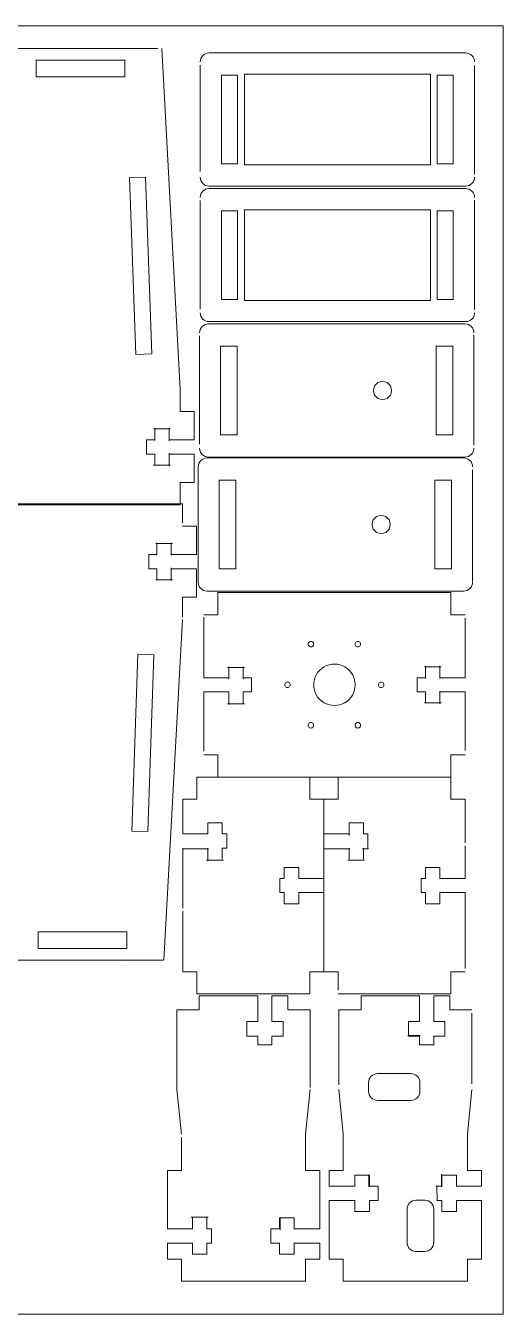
# Model space of a CAD drawing. Header units: centimetres. Extents: x -14.4 to 14.4, y -14.4 to 14.4.
# Drawn here: x 3.75 to 14.45, y -14.45 to 14.45 of the extents above; entities that cross this region are included whole.
import ezdxf

# ---------------------------------------------------------------- set-up
doc = ezdxf.new("R2010")
doc.units = ezdxf.units.CM
doc.header["$MEASUREMENT"] = 0
doc.layers.add('Ebene 1', color=7, linetype='Continuous')

msp = doc.modelspace()

# ---------------------------------------------------------------- linework, layer by layer
at = {"layer": 'Ebene 1', "lineweight": 9}
for points in [[(14.4498, 14.4498), (14.4498, 14.4498), (-14.4498, 14.4498), (-14.4498, 14.4498)], [(14.4498, -14.4498), (14.4498, -14.4498), (14.4498, 14.4498), (14.4498, 14.4498)], [(6.70553, 13.94023), (6.70553, 13.94023), (3.17559, 13.94023), (3.17559, 13.94023)], [(7.20783, 6.29751), (7.20783, 6.29751), (6.79444, 13.94023), (6.79444, 13.94023)], [(3.97668, 13.67818), (3.97668, 13.67818), (5.96318, 13.67818), (5.96318, 13.67818)], [(3.97668, 13.3078), (3.97668, 13.3078), (3.97668, 13.67818), (3.97668, 13.67818)], [(5.96318, 13.67818), (5.96318, 13.67818), (5.96318, 13.3078), (5.96318, 13.3078)], [(7.65676, 13.64025), (7.65676, 13.75036), (7.74607, 13.83967), (7.85628, 13.83967)], [(7.85628, 13.83967), (7.85628, 13.83967), (13.60849, 13.83967), (13.60849, 13.83967)], [(13.60849, 13.83967), (13.7186, 13.83967), (13.80791, 13.75036), (13.80791, 13.64025)], [(5.96318, 13.3078), (5.96318, 13.3078), (3.97668, 13.3078), (3.97668, 13.3078)], [(7.65676, 11.18331), (7.65676, 11.18331), (7.65676, 13.56986), (7.65676, 13.56986)], [(8.13516, 13.34016), (8.13516, 13.34016), (8.13516, 11.35336), (8.13516, 11.35336)], [(8.4923, 13.34016), (8.4923, 13.34016), (8.13516, 13.34016), (8.13516, 13.34016)], [(8.4923, 11.35336), (8.4923, 11.35336), (8.4923, 13.34016), (8.4923, 13.34016)], [(8.64702, 13.36326), (8.64702, 13.36326), (8.64702, 11.33017), (8.64702, 11.33017)], [(12.81765, 13.36326), (12.81765, 13.36326), (8.64702, 13.36326), (8.64702, 13.36326)], [(12.81765, 11.33017), (12.81765, 11.33017), (12.81765, 13.36326), (12.81765, 13.36326)], [(12.97237, 13.34016), (12.97237, 13.34016), (12.97237, 11.35336), (12.97237, 11.35336)], [(13.32951, 13.34016), (13.32951, 13.34016), (12.97237, 13.34016), (12.97237, 13.34016)], [(13.32951, 11.35336), (13.32951, 11.35336), (13.32951, 13.34016), (13.32951, 13.34016)], [(13.80791, 13.5602), (13.80791, 13.5602), (13.80791, 11.12367), (13.80791, 11.12367)], [(8.13516, 11.35336), (8.13516, 11.35336), (8.4923, 11.35336), (8.4923, 11.35336)], [(8.64702, 11.33017), (8.64702, 11.33017), (12.81765, 11.33017), (12.81765, 11.33017)], [(12.97237, 11.35336), (12.97237, 11.35336), (13.32951, 11.35336), (13.32951, 11.35336)], [(6.43103, 11.05637), (6.43103, 11.05637), (6.0733, 11.04392), (6.0733, 11.04392)], [(6.0733, 11.04382), (6.0733, 11.04382), (6.21179, 7.07829), (6.21179, 7.07829)], [(6.56952, 7.09074), (6.56952, 7.09074), (6.43103, 11.05637), (6.43103, 11.05637)], [(7.85628, 10.85385), (7.74607, 10.85385), (7.65676, 10.94316), (7.65676, 11.05328)], [(13.80791, 11.05328), (13.80791, 11.00031), (13.7869, 10.94963), (13.74947, 10.9122)], [(7.65676, 10.59957), (7.65676, 10.70968), (7.74607, 10.79899), (7.85628, 10.79899)], [(13.60849, 10.85385), (13.60849, 10.85385), (7.85628, 10.85385), (7.85628, 10.85385)], [(7.85628, 10.79899), (7.85628, 10.79899), (13.60849, 10.79899), (13.60849, 10.79899)], [(13.74947, 10.9122), (13.71203, 10.87486), (13.66135, 10.85385), (13.60849, 10.85385)], [(13.60849, 10.79899), (13.7186, 10.79899), (13.80791, 10.70968), (13.80791, 10.59957)], [(7.65676, 8.09623), (7.65676, 8.09623), (7.65676, 10.52918), (7.65676, 10.52918)], [(13.80791, 10.53903), (13.80791, 10.53903), (13.80791, 8.08299), (13.80791, 8.08299)], [(8.13516, 10.29948), (8.13516, 10.29948), (8.13516, 8.31269), (8.13516, 8.31269)], [(8.4923, 10.29948), (8.4923, 10.29948), (8.13516, 10.29948), (8.13516, 10.29948)], [(8.4923, 8.31269), (8.4923, 8.31269), (8.4923, 10.29948), (8.4923, 10.29948)], [(8.64702, 10.32258), (8.64702, 10.32258), (8.64702, 8.28949), (8.64702, 8.28949)], [(12.81765, 10.32258), (12.81765, 10.32258), (8.64702, 10.32258), (8.64702, 10.32258)], [(12.81765, 8.28949), (12.81765, 8.28949), (12.81765, 10.32258), (12.81765, 10.32258)], [(12.97237, 10.29948), (12.97237, 10.29948), (12.97237, 8.31269), (12.97237, 8.31269)], [(13.32951, 10.29948), (13.32951, 10.29948), (12.97237, 10.29948), (12.97237, 10.29948)], [(13.32951, 8.31269), (13.32951, 8.31269), (13.32951, 10.29948), (13.32951, 10.29948)], [(8.13516, 8.31269), (8.13516, 8.31269), (8.4923, 8.31269), (8.4923, 8.31269)], [(8.64702, 8.28949), (8.64702, 8.28949), (12.81765, 8.28949), (12.81765, 8.28949)], [(12.97237, 8.31269), (12.97237, 8.31269), (13.32951, 8.31269), (13.32951, 8.31269)], [(7.85628, 7.81317), (7.74607, 7.81317), (7.65676, 7.90248), (7.65676, 8.0126)], [(13.60849, 7.81317), (13.60849, 7.81317), (7.85628, 7.81317), (7.85628, 7.81317)], [(13.74947, 7.87162), (13.71203, 7.83418), (13.66135, 7.81317), (13.60849, 7.81317)], [(13.80791, 8.0126), (13.80791, 7.95973), (13.7869, 7.90895), (13.74947, 7.87162)], [(7.64083, 7.56277), (7.64083, 7.61564), (7.66184, 7.66632), (7.69927, 7.70375)], [(7.69927, 7.70375), (7.73661, 7.74119), (7.78739, 7.7622), (7.84025, 7.7622)], [(7.84025, 7.7622), (7.84025, 7.7622), (13.59246, 7.7622), (13.59246, 7.7622)], [(13.59246, 7.7622), (13.64532, 7.7622), (13.6961, 7.74129), (13.73344, 7.70375)], [(13.73344, 7.70375), (13.77087, 7.66632), (13.79188, 7.61564), (13.79188, 7.56277)], [(13.79188, 7.51797), (13.79188, 7.51797), (13.79188, 5.04619), (13.79188, 5.04619)], [(7.64083, 5.06193), (7.64083, 5.06193), (7.64083, 7.49238), (7.64083, 7.49238)], [(8.11256, 7.26249), (8.11256, 7.26249), (8.11256, 5.27609), (8.11256, 5.27609)], [(8.48294, 7.26249), (8.48294, 7.26249), (8.11256, 7.26249), (8.11256, 7.26249)], [(8.48294, 5.27609), (8.48294, 5.27609), (8.48294, 7.26249), (8.48294, 7.26249)], [(12.94977, 7.26249), (12.94977, 7.26249), (12.94977, 5.27609), (12.94977, 5.27609)], [(13.32015, 7.26249), (13.32015, 7.26249), (12.94977, 7.26249), (12.94977, 7.26249)], [(13.32015, 5.27609), (13.32015, 5.27609), (13.32015, 7.26249), (13.32015, 7.26249)], [(6.21179, 7.07829), (6.21179, 7.07829), (6.56952, 7.09074), (6.56952, 7.09074)], [(11.56693, 6.16738), (11.53049, 6.23041), (11.53049, 6.30807), (11.56693, 6.37109)], [(11.56693, 6.37109), (11.60337, 6.43411), (11.67068, 6.47284), (11.74356, 6.47265)], [(11.74356, 6.47265), (11.81634, 6.47265), (11.88364, 6.43411), (11.92008, 6.37109)], [(11.92008, 6.37109), (11.95652, 6.30807), (11.95652, 6.23041), (11.92008, 6.16738)], [(7.20783, 5.7989), (7.20783, 5.7989), (7.20783, 6.29751), (7.20783, 6.29751)], [(11.74356, 6.06583), (11.67068, 6.06583), (11.60337, 6.10436), (11.56693, 6.16738)], [(11.92008, 6.16738), (11.88364, 6.10436), (11.81634, 6.06573), (11.74356, 6.06583)], [(7.52444, 5.7989), (7.52444, 5.7989), (7.20783, 5.7989), (7.20783, 5.7989)], [(7.52444, 5.1594), (7.52444, 5.1594), (7.52444, 5.7989), (7.52444, 5.7989)], [(6.986, 5.40622), (6.986, 5.40622), (6.61164, 5.40622), (6.61164, 5.40622)], [(6.63663, 5.42284), (6.63663, 5.42284), (6.63563, 5.14476), (6.63563, 5.14476)], [(6.95872, 5.14068), (6.95872, 5.14068), (6.95772, 5.42334), (6.95772, 5.42334)], [(8.11256, 5.27609), (8.11256, 5.27609), (8.48294, 5.27609), (8.48294, 5.27609)], [(12.94977, 5.27609), (12.94977, 5.27609), (13.32015, 5.27609), (13.32015, 5.27609)], [(6.45263, 4.84279), (6.45263, 4.84279), (6.45263, 5.1594), (6.45263, 5.1594)], [(6.45263, 5.1594), (6.45263, 5.1594), (6.63464, 5.1594), (6.63464, 5.1594)], [(6.95872, 5.1594), (6.95872, 5.1594), (7.52444, 5.1594), (7.52444, 5.1594)], [(7.69927, 4.83472), (7.66184, 4.87216), (7.64083, 4.92293), (7.64083, 4.9758)], [(13.79188, 4.9758), (13.79188, 4.92293), (13.77087, 4.87216), (13.73344, 4.83472)], [(6.63464, 4.84279), (6.63464, 4.84279), (6.45263, 4.84279), (6.45263, 4.84279)], [(6.63722, 4.84527), (6.63722, 4.84527), (6.63722, 4.59796), (6.63722, 4.59796)], [(6.95822, 4.57556), (6.95822, 4.57556), (6.95872, 4.86031), (6.95872, 4.86031)], [(7.52444, 4.84279), (7.52444, 4.84279), (6.95872, 4.84279), (6.95872, 4.84279)], [(7.52444, 4.20329), (7.52444, 4.20329), (7.52444, 4.84279), (7.52444, 4.84279)], [(7.61056, 4.55634), (7.61056, 4.66656), (7.69987, 4.75577), (7.80999, 4.75577)], [(7.84025, 4.77638), (7.78739, 4.77638), (7.73661, 4.79748), (7.69927, 4.83472)], [(7.80999, 4.75577), (7.80999, 4.75577), (13.56219, 4.75577), (13.56219, 4.75577)], [(13.59246, 4.77638), (13.59246, 4.77638), (7.84025, 4.77638), (7.84025, 4.77638)], [(13.56219, 4.75577), (13.67241, 4.75577), (13.76162, 4.66656), (13.76162, 4.55634)], [(13.73344, 4.83472), (13.6961, 4.79738), (13.64532, 4.77638), (13.59246, 4.77638)], [(6.61154, 4.59268), (6.61154, 4.59268), (6.9858, 4.59268), (6.9858, 4.59268)], [(7.61056, 1.96937), (7.61056, 1.96937), (7.61056, 4.55634), (7.61056, 4.55634)], [(13.76162, 4.48605), (13.76162, 4.48605), (13.76162, 1.98142), (13.76162, 1.98142)], [(7.20783, 3.70467), (7.20783, 3.70467), (7.20783, 4.20329), (7.20783, 4.20329)], [(7.20783, 4.20329), (7.20783, 4.20329), (7.52444, 4.20329), (7.52444, 4.20329)], [(8.08229, 4.25616), (8.08229, 4.25616), (8.08229, 2.26966), (8.08229, 2.26966)], [(8.45267, 4.25616), (8.45267, 4.25616), (8.08229, 4.25616), (8.08229, 4.25616)], [(8.45267, 2.26966), (8.45267, 2.26966), (8.45267, 4.25616), (8.45267, 4.25616)], [(12.9195, 4.25616), (12.9195, 4.25616), (12.9195, 2.26966), (12.9195, 2.26966)], [(13.28988, 4.25616), (13.28988, 4.25616), (12.9195, 4.25616), (12.9195, 4.25616)], [(13.28988, 2.26966), (13.28988, 2.26966), (13.28988, 4.25616), (13.28988, 4.25616)], [(1.98242, 3.70467), (1.98242, 3.70467), (7.20783, 3.70467), (7.20783, 3.70467)], [(2.0318, 3.72687), (2.0318, 3.72687), (7.25721, 3.72687), (7.25721, 3.72687)], [(7.25721, 3.72687), (7.25721, 3.72687), (7.25721, 3.30184), (7.25721, 3.30184)], [(7.25721, 3.22826), (7.25721, 3.22826), (7.57382, 3.22826), (7.57382, 3.22826)], [(7.57382, 3.22826), (7.57382, 3.22826), (7.57382, 2.58876), (7.57382, 2.58876)], [(11.53656, 3.16095), (11.50002, 3.22408), (11.50002, 3.30174), (11.53656, 3.36476)], [(11.53656, 3.36476), (11.573, 3.42788), (11.64041, 3.46661), (11.71329, 3.46632)], [(11.71329, 3.46632), (11.78607, 3.46632), (11.85347, 3.42788), (11.89001, 3.36476)], [(11.89001, 3.36476), (11.92645, 3.30174), (11.92645, 3.22408), (11.89001, 3.16095)], [(11.71329, 3.0595), (11.64041, 3.0595), (11.573, 3.09793), (11.53656, 3.16095)], [(11.89001, 3.16095), (11.85347, 3.09793), (11.78607, 3.0592), (11.71329, 3.0595)], [(7.03538, 2.83558), (7.03538, 2.83558), (6.66112, 2.83558), (6.66112, 2.83558)], [(6.68611, 2.85221), (6.68611, 2.85221), (6.68502, 2.57422), (6.68502, 2.57422)], [(7.0084, 2.57183), (7.0084, 2.57183), (7.0073, 2.8546), (7.0073, 2.8546)], [(6.68402, 2.58876), (6.68402, 2.58876), (6.50202, 2.58876), (6.50202, 2.58876)], [(6.50202, 2.58876), (6.50202, 2.58876), (6.50202, 2.27215), (6.50202, 2.27215)], [(7.57382, 2.58876), (7.57382, 2.58876), (7.0081, 2.58876), (7.0081, 2.58876)], [(6.50202, 2.27215), (6.50202, 2.27215), (6.68402, 2.27215), (6.68402, 2.27215)], [(6.68661, 2.27464), (6.68661, 2.27464), (6.68661, 2.02722), (6.68661, 2.02722)], [(7.0076, 2.00492), (7.0076, 2.00492), (7.0081, 2.28967), (7.0081, 2.28967)], [(7.0081, 2.27215), (7.0081, 2.27215), (7.57382, 2.27215), (7.57382, 2.27215)], [(7.57382, 2.27215), (7.57382, 2.27215), (7.57382, 1.63265), (7.57382, 1.63265)], [(8.08229, 2.26966), (8.08229, 2.26966), (8.45267, 2.26966), (8.45267, 2.26966)], [(12.9195, 2.26966), (12.9195, 2.26966), (13.28988, 2.26966), (13.28988, 2.26966)], [(6.66092, 2.02204), (6.66092, 2.02204), (7.03518, 2.02204), (7.03518, 2.02204)], [(7.669, 1.82839), (7.63157, 1.86583), (7.61056, 1.9165), (7.61056, 1.96937)], [(7.80999, 1.76995), (7.75712, 1.76995), (7.70634, 1.79085), (7.669, 1.82839)], [(13.56219, 1.76995), (13.56219, 1.76995), (7.80999, 1.76995), (7.80999, 1.76995)], [(8.05213, 1.24106), (8.05213, 1.24106), (8.05213, 1.73968), (8.05213, 1.73968)], [(8.05213, 1.73968), (8.05213, 1.73968), (13.27764, 1.73968), (13.27764, 1.73968)], [(13.27764, 1.73968), (13.27764, 1.73968), (13.27764, 1.24106), (13.27764, 1.24106)], [(13.70327, 1.82839), (13.66584, 1.79095), (13.61506, 1.76995), (13.56219, 1.76995)], [(13.76162, 1.96937), (13.76162, 1.9165), (13.74061, 1.86583), (13.70327, 1.82839)], [(7.57382, 1.63265), (7.57382, 1.63265), (7.25721, 1.63265), (7.25721, 1.63265)], [(7.25721, 1.63265), (7.25721, 1.63265), (7.25721, 1.1861), (7.25721, 1.1861)], [(7.73551, 1.24106), (7.73551, 1.24106), (8.05213, 1.24106), (8.05213, 1.24106)], [(7.73551, -0.17244), (7.73551, -0.17244), (7.73551, 1.1861), (7.73551, 1.1861)], [(13.27764, 1.24106), (13.27764, 1.24106), (13.59425, 1.24106), (13.59425, 1.24106)], [(13.59425, 1.16569), (13.59425, 1.16569), (13.59425, -0.17244), (13.59425, -0.17244)], [(7.25721, 1.13403), (7.25721, 1.13403), (6.84382, -6.50869), (6.84382, -6.50869)], [(10.07805, 0.57857), (10.07795, 0.60077), (10.0897, 0.62118), (10.10892, 0.63223)], [(10.10892, 0.5249), (10.0897, 0.53605), (10.07795, 0.55646), (10.07805, 0.57857)], [(10.10892, 0.63223), (10.12803, 0.64338), (10.15163, 0.64338), (10.17085, 0.63223)], [(10.17085, 0.63223), (10.18996, 0.62118), (10.20171, 0.60077), (10.20171, 0.57857)], [(10.20171, 0.57857), (10.20171, 0.55636), (10.18996, 0.53605), (10.17085, 0.5249)], [(11.12815, 0.57857), (11.12805, 0.60077), (11.1398, 0.62118), (11.15902, 0.63223)], [(11.15902, 0.5249), (11.1398, 0.53605), (11.12805, 0.55646), (11.12815, 0.57857)], [(11.15902, 0.63223), (11.17813, 0.64338), (11.20173, 0.64338), (11.22095, 0.63223)], [(11.22095, 0.63223), (11.24006, 0.62118), (11.25181, 0.60077), (11.25181, 0.57857)], [(11.25181, 0.57857), (11.25181, 0.55636), (11.24006, 0.53605), (11.22095, 0.5249)], [(6.12268, -3.61228), (6.12268, -3.61228), (6.26117, 0.35325), (6.26117, 0.35325)], [(6.26117, 0.35325), (6.26117, 0.35325), (6.61891, 0.34081), (6.61891, 0.34081)], [(6.61891, 0.34071), (6.61891, 0.34071), (6.48041, -3.62482), (6.48041, -3.62482)], [(10.17085, 0.5249), (10.15163, 0.51385), (10.12803, 0.51385), (10.10892, 0.5249)], [(11.22095, 0.5249), (11.20173, 0.51385), (11.17813, 0.51385), (11.15902, 0.5249)], [(8.27137, 0.05675), (8.27137, 0.05675), (8.64573, 0.05675), (8.64573, 0.05675)], [(8.29865, -0.20879), (8.29865, -0.20879), (8.29964, 0.07398), (8.29964, 0.07398)], [(8.62074, 0.07338), (8.62074, 0.07338), (8.62173, -0.2047), (8.62173, -0.2047)], [(10.20022, -0.33085), (10.20022, -0.16478), (10.28883, -0.01145), (10.4326, 0.07159)], [(10.4326, 0.07159), (10.57637, 0.15462), (10.75349, 0.15462), (10.89716, 0.07159)], [(10.89716, 0.07159), (11.04093, -0.01145), (11.12955, -0.16478), (11.12955, -0.33085)], [(13.0584, 0.07437), (13.0584, 0.07437), (12.68404, 0.07437), (12.68404, 0.07437)], [(12.70903, 0.091), (12.70903, 0.091), (12.70803, -0.18708), (12.70803, -0.18708)], [(13.03141, -0.18937), (13.03141, -0.18937), (13.03032, 0.09329), (13.03032, 0.09329)], [(8.29865, -0.17244), (8.29865, -0.17244), (7.73551, -0.17244), (7.73551, -0.17244)], [(8.80473, -0.17244), (8.80473, -0.17244), (8.62273, -0.17244), (8.62273, -0.17244)], [(8.80473, -0.48916), (8.80473, -0.48916), (8.80473, -0.17244), (8.80473, -0.17244)], [(9.55295, -0.33085), (9.55285, -0.30855), (9.5647, -0.28824), (9.58382, -0.27709)], [(9.58382, -0.27709), (9.60303, -0.26603), (9.62663, -0.26603), (9.64575, -0.27709)], [(9.64575, -0.27709), (9.66486, -0.28824), (9.67671, -0.30865), (9.67661, -0.33085)], [(11.65315, -0.33085), (11.65315, -0.30885), (11.6649, -0.28834), (11.68412, -0.27729)], [(11.68412, -0.27729), (11.70323, -0.26613), (11.72673, -0.26613), (11.74595, -0.27729)], [(11.74595, -0.27729), (11.76506, -0.28834), (11.77681, -0.30875), (11.77681, -0.33085)], [(12.70704, -0.17244), (12.70704, -0.17244), (12.52244, -0.17244), (12.52244, -0.17244)], [(12.52244, -0.17244), (12.52244, -0.17244), (12.52244, -0.48916), (12.52244, -0.48916)], [(13.59425, -0.17244), (13.59425, -0.17244), (13.03112, -0.17244), (13.03112, -0.17244)], [(7.73551, -1.81684), (7.73551, -1.81684), (7.73551, -0.48916), (7.73551, -0.48916)], [(7.73551, -0.48916), (7.73551, -0.48916), (8.29865, -0.48916), (8.29865, -0.48916)], [(8.29865, -0.48916), (8.29865, -0.48916), (8.29865, -0.67345), (8.29865, -0.67345)], [(8.29914, -0.77391), (8.29914, -0.77391), (8.29865, -0.48916), (8.29865, -0.48916)], [(8.62014, -0.50419), (8.62014, -0.50419), (8.62014, -0.75161), (8.62014, -0.75161)], [(8.62273, -0.48916), (8.62273, -0.48916), (8.80473, -0.48916), (8.80473, -0.48916)], [(9.58382, -0.38452), (9.5647, -0.37336), (9.55295, -0.35295), (9.55295, -0.33085)], [(9.55295, -0.33085), (9.55295, -0.33085), (9.55295, -0.33085), (9.55295, -0.33085)], [(9.55295, -0.33085), (9.55295, -0.33085), (9.55295, -0.33085), (9.55295, -0.33085)], [(9.64575, -0.38452), (9.62663, -0.39557), (9.60303, -0.39557), (9.58382, -0.38452)], [(9.67661, -0.33085), (9.67661, -0.35305), (9.66486, -0.37336), (9.64575, -0.38452)], [(10.4326, -0.73319), (10.28883, -0.65025), (10.20022, -0.49682), (10.20022, -0.33085)], [(10.20022, -0.33085), (10.20022, -0.33085), (10.20022, -0.33085), (10.20022, -0.33085)], [(10.20022, -0.33085), (10.20022, -0.33085), (10.20022, -0.33085), (10.20022, -0.33085)], [(11.12955, -0.33085), (11.12955, -0.49682), (11.04093, -0.65025), (10.89716, -0.73319)], [(11.68412, -0.38442), (11.6649, -0.37326), (11.65315, -0.35285), (11.65315, -0.33085)], [(11.65315, -0.33085), (11.65315, -0.33085), (11.65315, -0.33085), (11.65315, -0.33085)], [(11.65315, -0.33085), (11.65315, -0.33085), (11.65315, -0.33085), (11.65315, -0.33085)], [(11.74595, -0.38442), (11.72673, -0.39547), (11.70323, -0.39547), (11.68412, -0.38442)], [(11.77681, -0.33085), (11.77681, -0.35275), (11.76506, -0.37326), (11.74595, -0.38442)], [(12.52244, -0.48916), (12.52244, -0.48916), (12.70704, -0.48916), (12.70704, -0.48916)], [(12.70952, -0.48667), (12.70952, -0.48667), (12.70952, -0.73398), (12.70952, -0.73398)], [(13.03062, -0.75639), (13.03062, -0.75639), (13.03112, -0.47153), (13.03112, -0.47153)], [(13.03112, -0.48916), (13.03112, -0.48916), (13.59425, -0.48916), (13.59425, -0.48916)], [(13.59425, -0.48916), (13.59425, -0.48916), (13.59425, -1.80479), (13.59425, -1.80479)], [(8.64593, -0.75678), (8.64593, -0.75678), (8.27157, -0.75678), (8.27157, -0.75678)], [(10.89716, -0.73319), (10.75349, -0.81622), (10.57637, -0.81622), (10.4326, -0.73319)], [(12.68384, -0.73916), (12.68384, -0.73916), (13.0582, -0.73916), (13.0582, -0.73916)], [(10.07805, -1.24017), (10.07795, -1.21796), (10.0897, -1.19765), (10.10892, -1.1866)], [(10.10892, -1.29393), (10.0897, -1.28278), (10.07795, -1.26237), (10.07805, -1.24017)], [(10.07805, -1.24017), (10.07805, -1.24017), (10.07805, -1.24017), (10.07805, -1.24017)], [(10.07805, -1.24017), (10.07805, -1.24017), (10.07805, -1.24017), (10.07805, -1.24017)], [(10.10892, -1.1866), (10.12803, -1.17545), (10.15163, -1.17545), (10.17085, -1.1866)], [(10.17085, -1.29393), (10.15163, -1.30498), (10.12803, -1.30498), (10.10892, -1.29393)], [(10.17085, -1.1866), (10.18996, -1.19765), (10.20171, -1.21806), (10.20171, -1.24017)], [(10.20171, -1.24017), (10.20171, -1.26247), (10.18996, -1.28278), (10.17085, -1.29393)], [(11.12815, -1.24017), (11.12805, -1.21796), (11.1398, -1.19765), (11.15902, -1.1866)], [(11.15902, -1.29393), (11.1398, -1.28278), (11.12805, -1.26237), (11.12815, -1.24017)], [(11.12815, -1.24017), (11.12815, -1.24017), (11.12815, -1.24017), (11.12815, -1.24017)], [(11.12815, -1.24017), (11.12815, -1.24017), (11.12815, -1.24017), (11.12815, -1.24017)], [(11.15902, -1.1866), (11.17813, -1.17545), (11.20173, -1.17545), (11.22095, -1.1866)], [(11.22095, -1.29393), (11.20173, -1.30498), (11.17813, -1.30498), (11.15902, -1.29393)], [(11.22095, -1.1866), (11.24006, -1.19765), (11.25181, -1.21806), (11.25181, -1.24017)], [(11.25181, -1.24017), (11.25181, -1.26247), (11.24006, -1.28278), (11.22095, -1.29393)], [(8.05213, -1.90267), (8.05213, -1.90267), (7.73551, -1.90267), (7.73551, -1.90267)], [(8.05213, -2.40138), (8.05213, -2.40138), (8.05213, -1.90267), (8.05213, -1.90267)], [(13.59425, -1.90267), (13.59425, -1.90267), (13.27764, -1.90267), (13.27764, -1.90267)], [(13.27764, -1.90267), (13.27764, -1.90267), (13.27764, -2.40138), (13.27764, -2.40138)], [(7.58149, -2.9), (7.58149, -2.9), (7.58149, -2.40138), (7.58149, -2.40138)], [(7.58149, -2.40138), (7.58149, -2.40138), (10.1129, -2.40138), (10.1129, -2.40138)], [(13.27764, -2.40138), (13.27764, -2.40138), (8.05213, -2.40138), (8.05213, -2.40138)], [(10.1129, -2.40138), (10.1129, -2.40138), (10.1129, -2.9), (10.1129, -2.9)], [(10.74622, -2.9), (10.74622, -2.9), (10.74622, -2.40138), (10.74622, -2.40138)], [(10.74622, -2.40138), (10.74622, -2.40138), (13.27764, -2.40138), (13.27764, -2.40138)], [(13.27764, -2.40138), (13.27764, -2.40138), (13.27764, -2.9), (13.27764, -2.9)], [(7.26488, -3.67819), (7.26488, -3.67819), (7.26488, -2.9), (7.26488, -2.9)], [(7.26488, -2.9), (7.26488, -2.9), (7.58149, -2.9), (7.58149, -2.9)], [(10.1129, -2.9), (10.1129, -2.9), (10.42961, -2.9), (10.42961, -2.9)], [(10.42961, -2.9), (10.42961, -2.9), (10.42961, -4.67552), (10.42961, -4.67552)], [(10.42961, -3.67819), (10.42961, -3.67819), (10.42961, -2.9), (10.42961, -2.9)], [(10.42961, -2.9), (10.42961, -2.9), (10.74622, -2.9), (10.74622, -2.9)], [(13.27764, -2.9), (13.27764, -2.9), (13.59425, -2.9), (13.59425, -2.9)], [(13.59425, -2.9), (13.59425, -2.9), (13.59425, -3.87552), (13.59425, -3.87552)], [(8.15209, -3.42888), (8.15209, -3.42888), (7.82801, -3.42888), (7.82801, -3.42888)], [(7.82801, -3.42888), (7.82801, -3.42888), (7.82801, -3.67819), (7.82801, -3.67819)], [(8.15209, -3.67819), (8.15209, -3.67819), (8.15209, -3.42888), (8.15209, -3.42888)], [(11.31673, -3.42888), (11.31673, -3.42888), (10.99265, -3.42888), (10.99265, -3.42888)], [(10.99265, -3.42888), (10.99265, -3.42888), (10.99265, -3.67819), (10.99265, -3.67819)], [(10.99265, -3.71453), (10.99265, -3.71453), (10.99374, -3.43177), (10.99374, -3.43177)], [(11.31673, -3.67819), (11.31673, -3.67819), (11.31673, -3.42888), (11.31673, -3.42888)], [(6.48041, -3.62482), (6.48041, -3.62482), (6.12268, -3.61238), (6.12268, -3.61238)], [(7.82801, -3.67819), (7.82801, -3.67819), (7.26488, -3.67819), (7.26488, -3.67819)], [(8.25185, -3.67819), (8.25185, -3.67819), (8.15209, -3.67819), (8.15209, -3.67819)], [(8.25185, -3.9949), (8.25185, -3.9949), (8.25185, -3.67819), (8.25185, -3.67819)], [(10.99265, -3.67819), (10.99265, -3.67819), (10.42961, -3.67819), (10.42961, -3.67819)], [(11.41649, -3.67819), (11.41649, -3.67819), (11.31673, -3.67819), (11.31673, -3.67819)], [(11.41649, -3.9949), (11.41649, -3.9949), (11.41649, -3.67819), (11.41649, -3.67819)], [(7.84523, -4.00993), (7.84523, -4.00993), (7.2601, -4.00993), (7.2601, -4.00993)], [(7.26488, -5.33981), (7.26488, -5.33981), (7.26488, -3.9949), (7.26488, -3.9949)], [(7.82801, -3.9949), (7.82801, -3.9949), (7.82801, -4.24421), (7.82801, -4.24421)], [(7.82851, -4.27965), (7.82851, -4.27965), (7.82801, -3.9949), (7.82801, -3.9949)], [(8.15209, -4.24421), (8.15209, -4.24421), (8.15209, -3.9949), (8.15209, -3.9949)], [(8.15209, -3.9949), (8.15209, -3.9949), (8.25185, -3.9949), (8.25185, -3.9949)], [(11.00987, -4.00993), (11.00987, -4.00993), (10.42473, -4.00993), (10.42473, -4.00993)], [(10.42961, -6.76755), (10.42961, -6.76755), (10.42961, -3.9949), (10.42961, -3.9949)], [(10.99265, -3.9949), (10.99265, -3.9949), (10.99265, -4.24421), (10.99265, -4.24421)], [(11.43292, -4.00993), (11.43292, -4.00993), (11.29861, -4.01262), (11.29861, -4.01262)], [(11.31673, -4.24421), (11.31673, -4.24421), (11.31673, -3.9949), (11.31673, -3.9949)], [(13.59425, -3.94591), (13.59425, -3.94591), (13.59425, -4.67552), (13.59425, -4.67552)], [(8.17519, -4.26253), (8.17519, -4.26253), (7.80093, -4.26253), (7.80093, -4.26253)], [(11.33992, -4.26253), (11.33992, -4.26253), (10.96556, -4.26253), (10.96556, -4.26253)], [(9.86648, -4.42611), (9.86648, -4.42611), (9.5424, -4.42611), (9.5424, -4.42611)], [(9.5424, -4.42611), (9.5424, -4.42611), (9.5424, -4.67552), (9.5424, -4.67552)], [(9.86648, -4.67552), (9.86648, -4.67552), (9.86648, -4.42611), (9.86648, -4.42611)], [(13.03112, -4.42611), (13.03112, -4.42611), (12.70704, -4.42611), (12.70704, -4.42611)], [(12.70704, -4.42611), (12.70704, -4.42611), (12.70704, -4.67552), (12.70704, -4.67552)], [(13.03112, -4.67552), (13.03112, -4.67552), (13.03112, -4.42611), (13.03112, -4.42611)], [(9.5424, -4.67552), (9.5424, -4.67552), (9.44264, -4.67552), (9.44264, -4.67552)], [(9.44264, -4.67552), (9.44264, -4.67552), (9.44264, -4.99203), (9.44264, -4.99203)], [(10.42961, -4.67552), (10.42961, -4.67552), (9.86648, -4.67552), (9.86648, -4.67552)], [(12.70704, -4.67552), (12.70704, -4.67552), (12.60727, -4.67552), (12.60727, -4.67552)], [(12.60727, -4.67552), (12.60727, -4.67552), (12.60727, -4.99203), (12.60727, -4.99203)], [(13.59425, -4.67552), (13.59425, -4.67552), (13.03112, -4.67552), (13.03112, -4.67552)], [(9.44264, -4.99203), (9.44264, -4.99203), (9.5424, -4.99203), (9.5424, -4.99203)], [(9.5424, -4.99203), (9.5424, -4.99203), (9.5424, -5.24134), (9.5424, -5.24134)], [(9.86648, -5.24134), (9.86648, -5.24134), (9.86648, -4.99203), (9.86648, -4.99203)], [(9.86648, -4.99203), (9.86648, -4.99203), (10.42961, -4.99203), (10.42961, -4.99203)], [(10.42961, -4.99203), (10.42961, -4.99203), (10.42961, -6.76755), (10.42961, -6.76755)], [(12.60727, -4.99203), (12.60727, -4.99203), (12.70704, -4.99203), (12.70704, -4.99203)], [(12.70704, -4.99203), (12.70704, -4.99203), (12.70704, -5.24134), (12.70704, -5.24134)], [(13.03112, -5.24134), (13.03112, -5.24134), (13.03112, -4.99203), (13.03112, -4.99203)], [(13.03112, -4.99203), (13.03112, -4.99203), (13.59425, -4.99203), (13.59425, -4.99203)], [(13.59425, -4.99203), (13.59425, -4.99203), (13.59425, -6.69318), (13.59425, -6.69318)], [(7.26488, -6.76755), (7.26488, -6.76755), (7.26488, -5.4102), (7.26488, -5.4102)], [(9.5424, -5.24134), (9.5424, -5.24134), (9.86648, -5.24134), (9.86648, -5.24134)], [(12.70704, -5.24134), (12.70704, -5.24134), (13.03112, -5.24134), (13.03112, -5.24134)], [(6.01256, -5.87626), (6.01256, -5.87626), (4.02616, -5.87626), (4.02616, -5.87626)], [(4.02616, -5.87626), (4.02616, -5.87626), (4.02616, -6.24664), (4.02616, -6.24664)], [(6.01256, -6.24664), (6.01256, -6.24664), (6.01256, -5.87626), (6.01256, -5.87626)], [(4.02616, -6.24664), (4.02616, -6.24664), (6.01256, -6.24664), (6.01256, -6.24664)], [(6.82799, -6.50869), (6.82799, -6.50869), (3.1949, -6.50869), (3.1949, -6.50869)], [(5.90195, -6.62926), (5.90195, -6.62926), (5.90195, -6.62926), (5.90195, -6.62926)], [(5.90195, -6.62926), (5.90195, -6.62926), (5.90195, -6.62926), (5.90195, -6.62926)], [(7.58149, -6.76755), (7.58149, -6.76755), (7.26488, -6.76755), (7.26488, -6.76755)], [(7.58149, -7.26617), (7.58149, -7.26617), (7.58149, -6.76755), (7.58149, -6.76755)], [(10.42961, -6.76755), (10.42961, -6.76755), (10.1129, -6.76755), (10.1129, -6.76755)], [(10.1129, -6.76755), (10.1129, -6.76755), (10.1129, -7.26617), (10.1129, -7.26617)], [(10.74622, -6.76755), (10.74622, -6.76755), (10.42961, -6.76755), (10.42961, -6.76755)], [(10.74622, -7.18463), (10.74622, -7.18463), (10.74622, -6.76755), (10.74622, -6.76755)], [(13.59425, -6.76755), (13.59425, -6.76755), (13.27764, -6.76755), (13.27764, -6.76755)], [(13.27764, -6.76755), (13.27764, -6.76755), (13.27764, -7.26617), (13.27764, -7.26617)], [(10.1129, -7.26617), (10.1129, -7.26617), (7.58149, -7.26617), (7.58149, -7.26617)], [(7.63456, -7.6255), (7.63456, -7.6255), (7.63456, -7.30878), (7.63456, -7.30878)], [(7.63456, -7.30878), (7.63456, -7.30878), (8.9492, -7.30878), (8.9492, -7.30878)], [(8.9492, -7.30878), (8.9492, -7.30878), (8.9492, -7.88526), (8.9492, -7.88526)], [(9.26581, -7.88526), (9.26581, -7.88526), (9.26581, -7.30878), (9.26581, -7.30878)], [(9.26581, -7.30878), (9.26581, -7.30878), (9.62314, -7.30878), (9.62314, -7.30878)], [(9.62314, -7.30878), (9.62314, -7.30878), (9.62314, -7.6255), (9.62314, -7.6255)], [(13.27764, -7.26617), (13.27764, -7.26617), (10.74622, -7.26617), (10.74622, -7.26617)], [(11.26187, -7.6255), (11.26187, -7.6255), (11.26187, -7.30878), (11.26187, -7.30878)], [(11.26187, -7.30878), (11.26187, -7.30878), (12.57651, -7.30878), (12.57651, -7.30878)], [(12.57651, -7.30878), (12.57651, -7.30878), (12.57651, -7.88526), (12.57651, -7.88526)], [(12.89322, -7.88526), (12.89322, -7.88526), (12.89322, -7.30878), (12.89322, -7.30878)], [(12.89322, -7.30878), (12.89322, -7.30878), (13.25045, -7.30878), (13.25045, -7.30878)], [(13.25045, -7.30878), (13.25045, -7.30878), (13.25045, -7.6255), (13.25045, -7.6255)], [(7.13594, -9.41038), (7.13594, -9.41038), (7.13594, -7.6255), (7.13594, -7.6255)], [(7.13594, -7.6255), (7.13594, -7.6255), (7.63456, -7.6255), (7.63456, -7.6255)], [(9.62314, -7.6255), (9.62314, -7.6255), (10.12176, -7.6255), (10.12176, -7.6255)], [(10.12176, -7.6255), (10.12176, -7.6255), (10.12176, -9.36727), (10.12176, -9.36727)], [(10.76325, -9.30743), (10.76325, -9.30743), (10.76325, -7.6255), (10.76325, -7.6255)], [(10.76325, -7.6255), (10.76325, -7.6255), (11.26187, -7.6255), (11.26187, -7.6255)], [(13.25045, -7.6255), (13.25045, -7.6255), (13.74907, -7.6255), (13.74907, -7.6255)], [(13.74907, -7.69579), (13.74907, -7.69579), (13.74907, -9.28333), (13.74907, -9.28333)], [(8.9492, -7.88526), (8.9492, -7.88526), (8.69989, -7.88526), (8.69989, -7.88526)], [(8.69989, -7.88526), (8.69989, -7.88526), (8.69989, -8.20944), (8.69989, -8.20944)], [(9.51512, -7.88526), (9.51512, -7.88526), (9.26581, -7.88526), (9.26581, -7.88526)], [(9.51512, -8.20944), (9.51512, -8.20944), (9.51512, -7.88526), (9.51512, -7.88526)], [(12.57651, -7.88526), (12.57651, -7.88526), (12.3273, -7.88526), (12.3273, -7.88526)], [(12.3273, -7.88526), (12.3273, -7.88526), (12.3273, -8.20944), (12.3273, -8.20944)], [(13.14253, -7.88526), (13.14253, -7.88526), (12.89322, -7.88526), (12.89322, -7.88526)], [(13.14253, -8.20944), (13.14253, -8.20944), (13.14253, -7.88526), (13.14253, -7.88526)], [(8.69989, -8.20944), (8.69989, -8.20944), (8.9492, -8.20944), (8.9492, -8.20944)], [(8.9492, -8.20944), (8.9492, -8.20944), (8.9492, -8.40886), (8.9492, -8.40886)], [(9.26581, -8.40886), (9.26581, -8.40886), (9.26581, -8.20944), (9.26581, -8.20944)], [(9.26581, -8.20944), (9.26581, -8.20944), (9.51512, -8.20944), (9.51512, -8.20944)], [(12.31306, -8.19878), (12.31306, -8.19878), (12.59114, -8.19878), (12.59114, -8.19878)], [(12.3273, -8.20944), (12.3273, -8.20944), (12.57651, -8.20944), (12.57651, -8.20944)], [(12.57651, -8.20944), (12.57651, -8.20944), (12.57651, -8.40886), (12.57651, -8.40886)], [(12.89322, -8.40886), (12.89322, -8.40886), (12.89322, -8.20944), (12.89322, -8.20944)], [(12.89322, -8.20944), (12.89322, -8.20944), (13.14253, -8.20944), (13.14253, -8.20944)], [(8.9492, -8.40886), (8.9492, -8.40886), (9.26581, -8.40886), (9.26581, -8.40886)], [(12.57651, -8.40886), (12.57651, -8.40886), (12.89322, -8.40886), (12.89322, -8.40886)], [(11.43222, -9.25346), (11.43222, -9.14325), (11.52153, -9.05394), (11.63165, -9.05394)], [(11.63165, -9.05394), (11.63165, -9.05394), (12.38206, -9.05394), (12.38206, -9.05394)], [(11.63165, -9.05394), (11.63165, -9.05394), (11.63165, -9.05394), (11.63165, -9.05394)], [(11.63165, -9.05394), (11.63165, -9.05394), (11.63165, -9.05394), (11.63165, -9.05394)], [(12.38206, -9.05394), (12.49228, -9.05394), (12.58158, -9.14325), (12.58158, -9.25346)], [(7.23769, -10.40761), (7.23769, -10.40761), (7.13594, -9.41038), (7.13594, -9.41038)], [(10.12176, -9.41038), (10.12176, -9.41038), (10.01991, -10.40761), (10.01991, -10.40761)], [(10.8651, -10.40761), (10.8651, -10.40761), (10.76325, -9.41038), (10.76325, -9.41038)], [(11.43222, -9.45289), (11.43222, -9.45289), (11.43222, -9.25346), (11.43222, -9.25346)], [(11.63165, -9.65232), (11.52153, -9.65232), (11.43222, -9.56301), (11.43222, -9.45289)], [(12.58158, -9.45289), (12.58158, -9.56301), (12.49228, -9.65232), (12.38206, -9.65232)], [(12.58158, -9.25346), (12.58158, -9.25346), (12.58158, -9.45289), (12.58158, -9.45289)], [(13.74907, -9.41038), (13.74907, -9.41038), (13.64732, -10.40761), (13.64732, -10.40761)], [(12.38206, -9.65232), (12.38206, -9.65232), (11.63165, -9.65232), (11.63165, -9.65232)], [(7.23769, -11.23688), (7.23769, -11.23688), (7.23769, -10.478), (7.23769, -10.478)], [(10.01991, -10.40761), (10.01991, -10.40761), (10.01991, -11.22284), (10.01991, -11.22284)], [(10.8651, -11.22284), (10.8651, -11.22284), (10.8651, -10.40761), (10.8651, -10.40761)], [(13.64732, -10.40761), (13.64732, -10.40761), (13.64732, -11.22284), (13.64732, -11.22284)], [(6.92108, -12.53758), (6.92108, -12.53758), (6.92108, -11.22284), (6.92108, -11.22284)], [(6.92108, -11.22284), (6.92108, -11.22284), (7.23769, -11.22284), (7.23769, -11.22284)], [(10.01991, -11.22284), (10.01991, -11.22284), (10.33652, -11.22284), (10.33652, -11.22284)], [(10.33652, -11.22284), (10.33652, -11.22284), (10.33652, -12.53758), (10.33652, -12.53758)], [(10.54849, -11.58017), (10.54849, -11.58017), (10.54849, -11.22284), (10.54849, -11.22284)], [(10.54849, -11.22284), (10.54849, -11.22284), (10.8651, -11.22284), (10.8651, -11.22284)], [(13.64732, -11.22284), (13.64732, -11.22284), (13.96393, -11.22284), (13.96393, -11.22284)], [(13.96393, -11.22284), (13.96393, -11.22284), (13.96393, -11.58017), (13.96393, -11.58017)], [(11.44905, -11.33086), (11.44905, -11.33086), (11.12497, -11.33086), (11.12497, -11.33086)], [(11.12497, -11.33086), (11.12497, -11.33086), (11.12497, -11.58017), (11.12497, -11.58017)], [(11.43839, -11.31673), (11.43839, -11.31673), (11.43949, -11.59481), (11.43949, -11.59481)], [(11.44905, -11.58017), (11.44905, -11.58017), (11.44905, -11.33086), (11.44905, -11.33086)], [(12.96471, -11.55877), (12.96471, -11.55877), (12.9657, -11.90674), (12.9657, -11.90674)], [(13.06417, -11.31195), (13.06417, -11.31195), (13.06318, -11.59003), (13.06318, -11.59003)], [(13.4008, -11.33086), (13.4008, -11.33086), (13.07672, -11.33086), (13.07672, -11.33086)], [(13.07672, -11.33086), (13.07672, -11.33086), (13.07672, -11.58017), (13.07672, -11.58017)], [(13.4008, -11.58017), (13.4008, -11.58017), (13.4008, -11.33086), (13.4008, -11.33086)], [(11.12497, -11.58017), (11.12497, -11.58017), (10.54849, -11.58017), (10.54849, -11.58017)], [(11.64847, -11.58017), (11.64847, -11.58017), (11.44905, -11.58017), (11.44905, -11.58017)], [(11.64847, -11.89678), (11.64847, -11.89678), (11.64847, -11.58017), (11.64847, -11.58017)], [(13.0798, -11.57649), (13.0798, -11.57649), (12.94907, -11.57649), (12.94907, -11.57649)], [(13.07672, -11.58017), (13.07672, -11.58017), (12.97695, -11.58017), (12.97695, -11.58017)], [(13.96393, -11.58017), (13.96393, -11.58017), (13.4008, -11.58017), (13.4008, -11.58017)], [(10.54849, -13.21143), (10.54849, -13.21143), (10.54849, -11.89678), (10.54849, -11.89678)], [(10.54849, -11.89678), (10.54849, -11.89678), (11.12497, -11.89678), (11.12497, -11.89678)], [(11.12497, -11.89678), (11.12497, -11.89678), (11.12497, -12.14609), (11.12497, -12.14609)], [(11.44905, -12.14609), (11.44905, -12.14609), (11.44905, -11.89678), (11.44905, -11.89678)], [(11.44905, -11.89678), (11.44905, -11.89678), (11.64847, -11.89678), (11.64847, -11.89678)], [(12.29365, -12.09123), (12.29365, -12.03836), (12.31465, -11.98759), (12.35209, -11.95025)], [(12.29365, -12.84174), (12.29365, -12.84174), (12.29365, -12.09123), (12.29365, -12.09123)], [(12.35209, -11.95025), (12.38943, -11.91281), (12.4402, -11.89181), (12.49307, -11.89181)], [(12.49307, -11.89181), (12.49307, -11.89181), (12.6925, -11.89181), (12.6925, -11.89181)], [(12.6925, -11.89181), (12.74547, -11.89181), (12.79614, -11.91271), (12.83358, -11.95025)], [(12.83358, -11.95025), (12.87102, -11.98759), (12.89193, -12.03836), (12.89193, -12.09123)], [(12.89193, -12.09123), (12.89193, -12.09123), (12.89193, -12.84174), (12.89193, -12.84174)], [(12.97695, -11.89678), (12.97695, -11.89678), (13.07672, -11.89678), (13.07672, -11.89678)], [(13.07672, -11.89678), (13.07672, -11.89678), (13.07672, -12.14609), (13.07672, -12.14609)], [(13.4008, -12.14609), (13.4008, -12.14609), (13.4008, -11.89678), (13.4008, -11.89678)], [(13.4008, -11.89678), (13.4008, -11.89678), (13.96393, -11.89678), (13.96393, -11.89678)], [(13.96393, -11.89678), (13.96393, -11.89678), (13.96393, -13.21143), (13.96393, -13.21143)], [(7.45693, -12.27194), (7.45693, -12.27194), (7.83129, -12.27194), (7.83129, -12.27194)], [(7.48421, -12.28827), (7.48421, -12.28827), (7.48421, -12.53758), (7.48421, -12.53758)], [(7.80829, -12.53758), (7.80829, -12.53758), (7.80829, -12.28827), (7.80829, -12.28827)], [(9.76004, -12.28827), (9.76004, -12.28827), (9.43596, -12.28827), (9.43596, -12.28827)], [(9.43596, -12.28827), (9.43596, -12.28827), (9.43596, -12.53758), (9.43596, -12.53758)], [(9.44652, -12.27652), (9.44652, -12.27652), (9.44552, -12.5546), (9.44552, -12.5546)], [(9.76004, -12.53758), (9.76004, -12.53758), (9.76004, -12.28827), (9.76004, -12.28827)], [(11.12497, -12.14609), (11.12497, -12.14609), (11.44905, -12.14609), (11.44905, -12.14609)], [(13.07672, -12.14609), (13.07672, -12.14609), (13.4008, -12.14609), (13.4008, -12.14609)], [(7.48421, -12.53758), (7.48421, -12.53758), (6.92108, -12.53758), (6.92108, -12.53758)], [(7.90806, -12.53758), (7.90806, -12.53758), (7.80829, -12.53758), (7.80829, -12.53758)], [(7.90806, -12.85419), (7.90806, -12.85419), (7.90806, -12.53758), (7.90806, -12.53758)], [(9.43596, -12.53758), (9.43596, -12.53758), (9.23654, -12.53758), (9.23654, -12.53758)], [(9.23654, -12.53758), (9.23654, -12.53758), (9.23654, -12.85419), (9.23654, -12.85419)], [(10.33652, -12.53758), (10.33652, -12.53758), (9.76004, -12.53758), (9.76004, -12.53758)], [(6.92108, -13.21143), (6.92108, -13.21143), (6.92108, -12.85419), (6.92108, -12.85419)], [(6.92108, -12.85419), (6.92108, -12.85419), (7.48421, -12.85419), (7.48421, -12.85419)], [(7.48421, -12.85419), (7.48421, -12.85419), (7.48421, -13.1035), (7.48421, -13.1035)], [(7.80829, -13.1035), (7.80829, -13.1035), (7.80829, -12.85419), (7.80829, -12.85419)], [(7.80829, -12.85419), (7.80829, -12.85419), (7.90806, -12.85419), (7.90806, -12.85419)], [(9.23654, -12.85419), (9.23654, -12.85419), (9.43596, -12.85419), (9.43596, -12.85419)], [(9.43596, -12.85419), (9.43596, -12.85419), (9.43596, -13.1035), (9.43596, -13.1035)], [(9.76004, -13.1035), (9.76004, -13.1035), (9.76004, -12.85419), (9.76004, -12.85419)], [(9.76004, -12.85419), (9.76004, -12.85419), (10.33652, -12.85419), (10.33652, -12.85419)], [(10.33652, -12.85419), (10.33652, -12.85419), (10.33652, -13.21143), (10.33652, -13.21143)], [(12.35209, -12.98273), (12.31465, -12.94529), (12.29365, -12.89461), (12.29365, -12.84174)], [(12.29365, -12.84174), (12.29365, -12.84174), (12.29365, -12.84174), (12.29365, -12.84174)], [(12.29365, -12.84174), (12.29365, -12.84174), (12.29365, -12.84174), (12.29365, -12.84174)], [(12.49307, -13.04117), (12.4402, -13.04117), (12.38943, -13.01996), (12.35209, -12.98273)], [(12.83358, -12.98273), (12.79614, -13.02016), (12.74547, -13.04117), (12.6925, -13.04117)], [(12.89193, -12.84174), (12.89193, -12.89461), (12.87102, -12.94529), (12.83358, -12.98273)], [(7.23769, -13.21143), (7.23769, -13.21143), (6.92108, -13.21143), (6.92108, -13.21143)], [(7.23769, -13.71014), (7.23769, -13.71014), (7.23769, -13.21143), (7.23769, -13.21143)], [(7.48421, -13.1035), (7.48421, -13.1035), (7.80829, -13.1035), (7.80829, -13.1035)], [(9.43596, -13.1035), (9.43596, -13.1035), (9.76004, -13.1035), (9.76004, -13.1035)], [(10.33652, -13.21143), (10.33652, -13.21143), (10.01991, -13.21143), (10.01991, -13.21143)], [(10.01991, -13.21143), (10.01991, -13.21143), (10.01991, -13.71014), (10.01991, -13.71014)], [(10.8651, -13.21143), (10.8651, -13.21143), (10.54849, -13.21143), (10.54849, -13.21143)], [(10.8651, -13.71014), (10.8651, -13.71014), (10.8651, -13.21143), (10.8651, -13.21143)], [(12.6925, -13.04117), (12.6925, -13.04117), (12.49307, -13.04117), (12.49307, -13.04117)], [(13.96393, -13.21143), (13.96393, -13.21143), (13.64732, -13.21143), (13.64732, -13.21143)], [(13.64732, -13.21143), (13.64732, -13.21143), (13.64732, -13.71014), (13.64732, -13.71014)], [(10.01991, -13.71014), (10.01991, -13.71014), (7.23769, -13.71014), (7.23769, -13.71014)], [(13.64732, -13.71014), (13.64732, -13.71014), (10.8651, -13.71014), (10.8651, -13.71014)], [(-14.4498, -14.4498), (-14.4498, -14.4498), (14.4498, -14.4498), (14.4498, -14.4498)]]:
    msp.add_open_spline(points, degree=3, dxfattribs=at)

doc.saveas('drawing.dxf')
